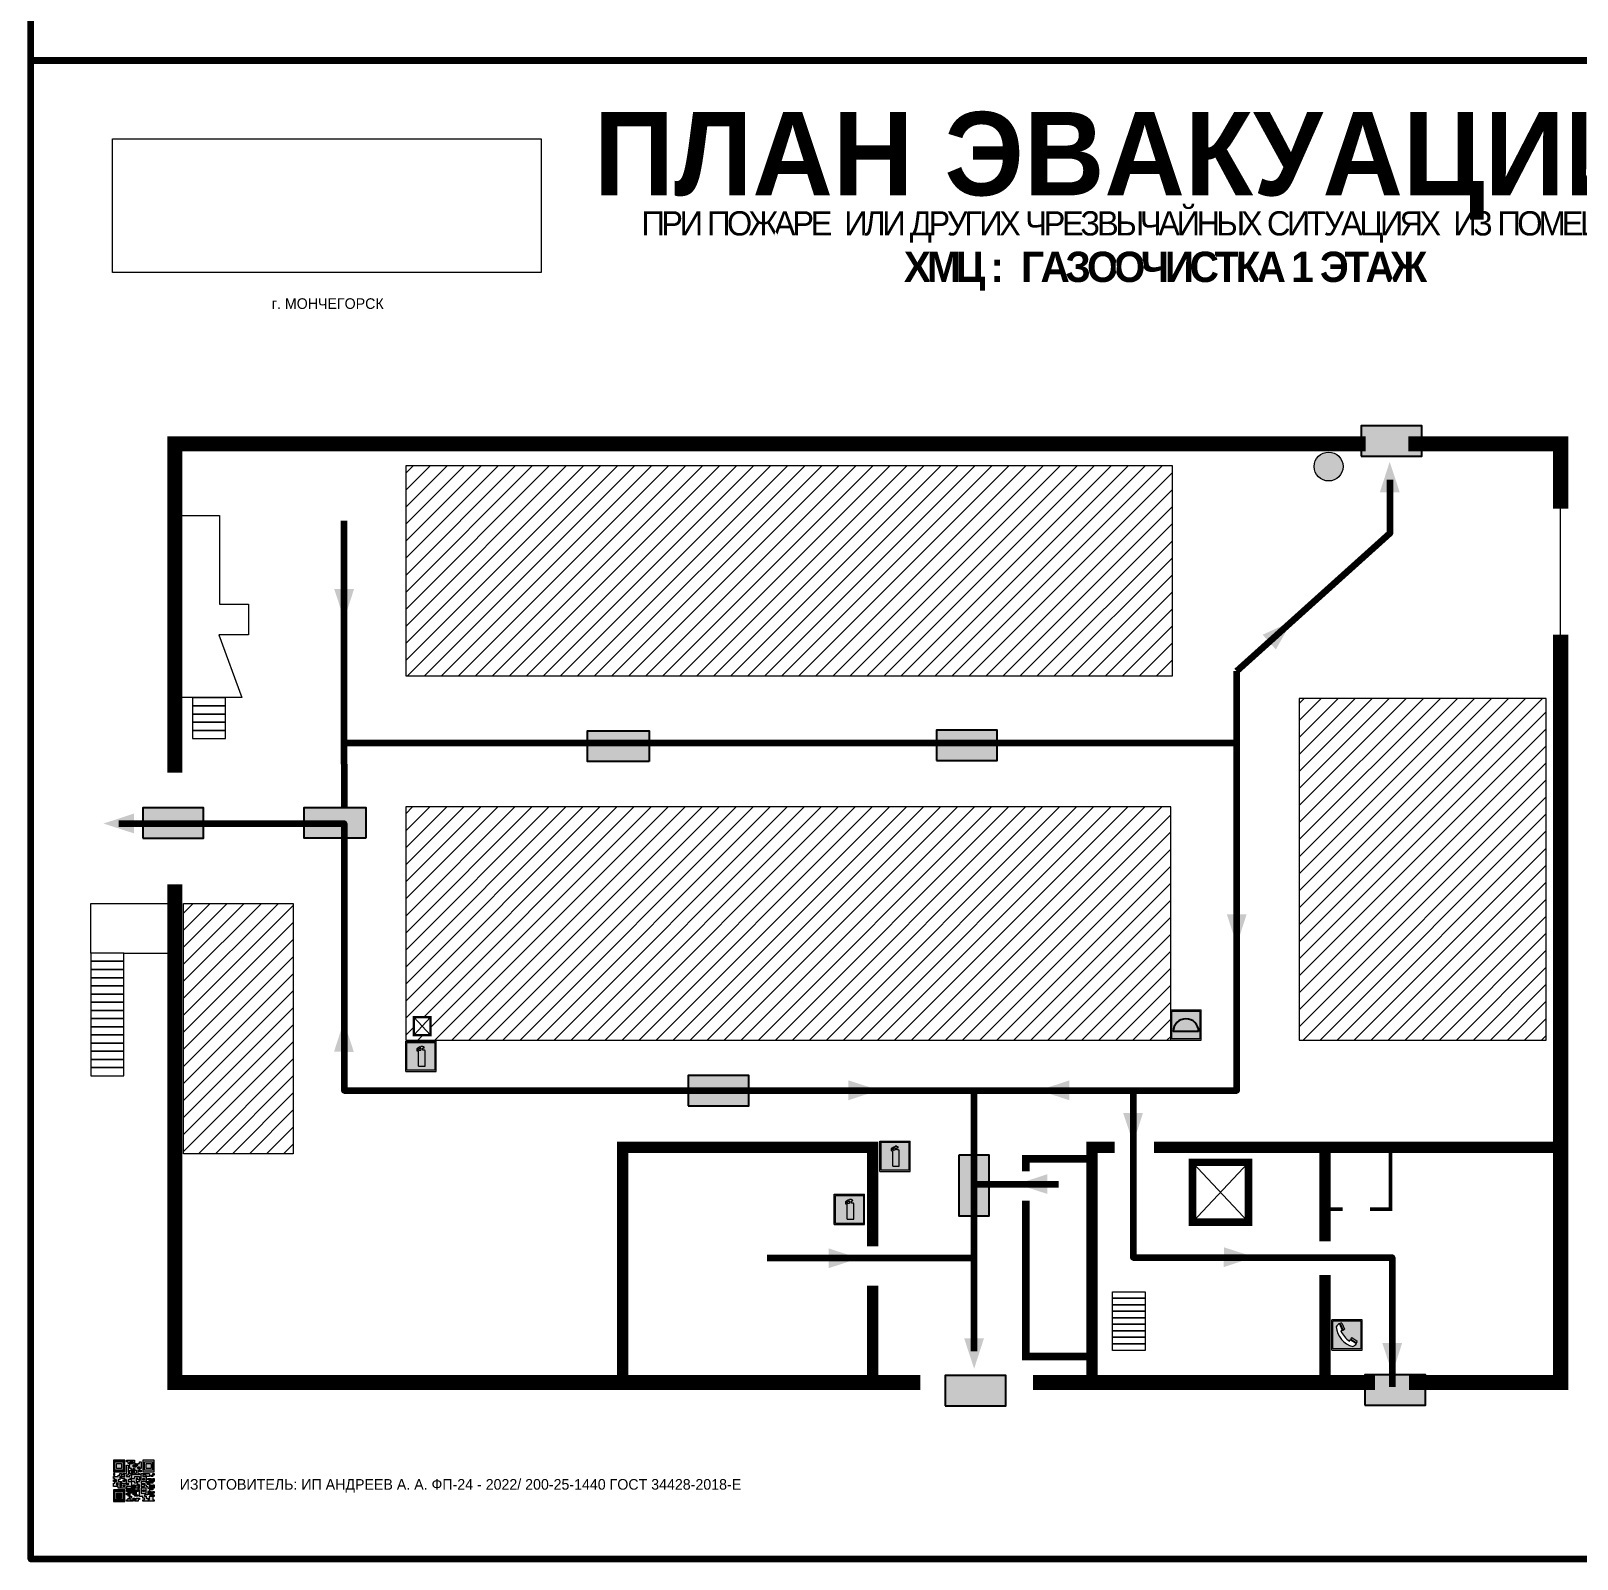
# Model space of a CAD drawing. Header units: millimetres. Extents: x 13114 to 67229, y 22859 to 38520.
# Drawn here: x 25022.8 to 25430.5, y 30106.7 to 30509.6 of the extents above; entities that cross this region are included whole.
import ezdxf

# ---------------------------------------------------------------- set-up
doc = ezdxf.new("R2010")
doc.units = ezdxf.units.MM
doc.layers.add('План_Штампы', color=7, linetype='Continuous')
doc.styles.add('обычный', font='arial.ttf')
picture_1 = doc.add_image_def('image1.jpg', size_in_pixel=(337, 105))

# ---------------------------------------------------------------- blocks, each defined once
blk = doc.blocks.new('QR')
at = {"lineweight": 0}
h = blk.add_hatch(color=256, dxfattribs=at)
h.dxf.hatch_style = 1
h.paths.add_polyline_path([(9241.16, 2687.38), (9242.01, 2687.38), (9242.01, 2687.83), (9241.59, 2687.83), (9241.59, 2688.68), (9239.45, 2688.68), (9239.45, 2688.25), (9239.86, 2688.25), (9239.86, 2687.83), (9240.29, 2687.83), (9240.29, 2688.25), (9241.16, 2688.25), (9241.16, 2687.83), (9240.29, 2687.83), (9240.29, 2687.38), (9239.45, 2687.38), (9239.45, 2685.22), (9238.57, 2685.22), (9238.57, 2684.8), (9239.02, 2684.8), (9239.02, 2684.37), (9238.13, 2684.37), (9238.13, 2683.92), (9239.02, 2683.92), (9239.02, 2683.5), (9239.44, 2683.5), (9239.44, 2682.64), (9239.87, 2682.64), (9239.87, 2682.18), (9239.44, 2682.18), (9239.44, 2682.64), (9238.13, 2682.64), (9238.13, 2681.76), (9237.71, 2681.76), (9237.71, 2682.64), (9238.13, 2682.64), (9238.13, 2683.07), (9237.27, 2683.07), (9237.27, 2683.51), (9237.71, 2683.51), (9237.71, 2684.37), (9238.13, 2684.37), (9238.13, 2685.22), (9237.71, 2685.22), (9237.71, 2684.8), (9237.28, 2684.8), (9237.28, 2684.38), (9235.98, 2684.38), (9235.98, 2683.92), (9236.4, 2683.92), (9236.4, 2683.49), (9236.84, 2683.49), (9236.84, 2683.07), (9236.4, 2683.07), (9236.4, 2682.64), (9235.98, 2682.64), (9235.98, 2681.76), (9237.29, 2681.76), (9237.29, 2681.33), (9239.43, 2681.33), (9239.43, 2681.76), (9240.74, 2681.76), (9240.74, 2683.05), (9239.87, 2683.05), (9239.87, 2683.5), (9240.29, 2683.5), (9240.29, 2683.91), (9240.74, 2683.91), (9240.74, 2684.81), (9240.29, 2684.81), (9240.29, 2684.79), (9240.29, 2684.37), (9239.45, 2684.37), (9239.45, 2684.8), (9239.87, 2684.8), (9239.87, 2685.21), (9240.74, 2685.21), (9240.74, 2686.1), (9240.29, 2686.1), (9240.29, 2685.64), (9239.86, 2685.64), (9239.86, 2686.95), (9240.29, 2686.95), (9240.29, 2686.52), (9240.74, 2686.52), (9240.74, 2686.1), (9241.16, 2686.1), (9241.16, 2686.53), (9241.59, 2686.53), (9241.59, 2686.1), (9242.02, 2686.1), (9242.02, 2685.21), (9241.59, 2685.21), (9241.59, 2686.1), (9241.16, 2686.1), (9241.16, 2685.21), (9240.74, 2685.21), (9240.74, 2684.81), (9242.89, 2684.81), (9242.89, 2685.22), (9242.47, 2685.22), (9242.47, 2686.11), (9242.89, 2686.11), (9242.89, 2686.52), (9242.46, 2686.52), (9242.46, 2686.95), (9242.89, 2686.95), (9242.89, 2686.52), (9243.32, 2686.52), (9243.32, 2688.26), (9242.9, 2688.26), (9242.9, 2687.83), (9242.47, 2687.83), (9242.47, 2687.38), (9242.01, 2687.38), (9242.01, 2686.94), (9241.16, 2686.94)])
h.paths.add_polyline_path([(9239.02, 2682.18), (9239.02, 2681.76), (9238.54, 2681.76), (9238.54, 2682.18)], flags=16)
h.paths.add_polyline_path([(9237.27, 2682.65), (9237.27, 2682.19), (9236.83, 2682.19), (9236.83, 2682.65)], flags=16)
h = blk.add_hatch(color=256, dxfattribs=at)
h.dxf.hatch_style = 1
h.paths.add_polyline_path([(9238.15, 2687.83), (9236.83, 2687.83), (9236.83, 2686.52), (9238.15, 2686.52)], flags=0)
h.paths.add_polyline_path([(9239.01, 2685.65), (9239.01, 2688.68), (9235.98, 2688.68), (9235.98, 2685.65)])
h.paths.add_polyline_path([(9236.41, 2686.1), (9236.41, 2688.26), (9238.56, 2688.26), (9238.56, 2686.1)], flags=16)
h.paths.add_polyline_path([(9236.83, 2686.52), (9236.83, 2687.83), (9238.15, 2687.83), (9238.15, 2686.52)], flags=0)
h = blk.add_hatch(color=256, dxfattribs=at)
h.dxf.hatch_style = 1
h.paths.add_polyline_path([(9238.15, 2686.52), (9238.15, 2687.83), (9236.83, 2687.83), (9236.83, 2686.52)])
h.paths.add_polyline_path([(9245.91, 2686.52), (9245.91, 2687.83), (9244.59, 2687.83), (9244.59, 2686.52)], flags=0)
h.paths.add_polyline_path([(9246.77, 2685.65), (9246.77, 2688.68), (9243.74, 2688.68), (9243.74, 2685.65)])
h.paths.add_polyline_path([(9244.17, 2686.1), (9244.17, 2688.26), (9246.32, 2688.26), (9246.32, 2686.1)], flags=16)
h.paths.add_polyline_path([(9244.59, 2686.52), (9244.59, 2687.83), (9245.91, 2687.83), (9245.91, 2686.52)], flags=0)
h = blk.add_hatch(color=256, dxfattribs=at)
h.dxf.hatch_style = 1
h.paths.add_polyline_path([(9240.75, 2681.76), (9240.75, 2681.35), (9241.17, 2681.35), (9241.17, 2681.76)])
h.paths.add_polyline_path([(9241.6, 2682.18), (9241.17, 2682.18), (9241.17, 2681.76), (9241.6, 2681.76)])
h.paths.add_polyline_path([(9242.47, 2681.34), (9242.47, 2682.19), (9242.02, 2682.19), (9242.02, 2681.76), (9241.6, 2681.76), (9241.6, 2681.34)])
h.paths.add_polyline_path([(9239.87, 2678.3), (9239.44, 2678.3), (9239.44, 2677.89), (9241.17, 2677.89), (9241.17, 2678.3), (9240.28, 2678.3), (9240.28, 2678.73), (9239.87, 2678.73)])
h.paths.add_polyline_path([(9240.75, 2678.73), (9240.75, 2679.19), (9240.28, 2679.19), (9240.28, 2678.73)])
h.paths.add_polyline_path([(9241.6, 2678.73), (9241.17, 2678.73), (9241.17, 2678.3), (9241.6, 2678.3)])
h.paths.add_polyline_path([(9242.02, 2678.3), (9241.6, 2678.3), (9241.6, 2677.89), (9242.48, 2677.89), (9242.48, 2678.31), (9242.9, 2678.31), (9242.9, 2678.73), (9242.02, 2678.73)])
h.paths.add_polyline_path([(9246.36, 2684.37), (9246.36, 2684.79), (9245.93, 2684.79), (9245.93, 2684.37)])
h.paths.add_polyline_path([(9246.78, 2685.2), (9246.36, 2685.2), (9246.36, 2684.79), (9246.78, 2684.79)])
h.paths.add_polyline_path([(9245.91, 2687.83), (9244.59, 2687.83), (9244.59, 2686.52), (9245.91, 2686.52)])
h = blk.add_hatch(color=256, dxfattribs=at)
h.dxf.hatch_style = 1
h.paths.add_polyline_path([(9243.32, 2686.11), (9242.89, 2686.11), (9242.89, 2685.64), (9243.32, 2685.64)])
h.paths.add_polyline_path([(9239.02, 2683.07), (9239.02, 2683.5), (9238.56, 2683.5), (9238.56, 2683.07)])
h.paths.add_polyline_path([(9236.4, 2684.8), (9236.4, 2685.22), (9235.98, 2685.22), (9235.98, 2684.8)])
h.paths.add_polyline_path([(9236.4, 2683.07), (9236.4, 2683.49), (9235.98, 2683.49), (9235.98, 2683.07)])
h = blk.add_hatch(color=256, dxfattribs=at)
h.dxf.hatch_style = 1
h.paths.add_polyline_path([(9243.32, 2682.64), (9243.32, 2683.07), (9244.62, 2683.07), (9244.62, 2684.37), (9243.74, 2684.37), (9243.74, 2684.8), (9244.62, 2684.8), (9244.62, 2684.37), (9245.48, 2684.37), (9245.48, 2685.22), (9243.32, 2685.22), (9243.32, 2683.5), (9242.89, 2683.5), (9242.89, 2683.06), (9242.01, 2683.06), (9242.01, 2683.91), (9242.47, 2683.91), (9242.47, 2683.5), (9242.89, 2683.5), (9242.89, 2684.38), (9241.59, 2684.38), (9241.59, 2683.91), (9240.74, 2683.91), (9240.74, 2683.05), (9241.59, 2683.05), (9241.59, 2682.64), (9242.47, 2682.64), (9242.47, 2682.19), (9242.91, 2682.19), (9242.91, 2681.34), (9242.48, 2681.34), (9242.48, 2680.91), (9242.91, 2680.91), (9242.91, 2679.17), (9243.75, 2679.17), (9243.75, 2678.73), (9244.2, 2678.73), (9244.2, 2678.3), (9243.75, 2678.3), (9243.75, 2677.88), (9246.78, 2677.88), (9246.78, 2678.3), (9246.35, 2678.3), (9246.35, 2679.19), (9245.48, 2679.19), (9245.48, 2678.31), (9245.05, 2678.31), (9245.05, 2678.73), (9244.62, 2678.73), (9244.62, 2679.19), (9244.2, 2679.19), (9244.2, 2679.61), (9245.05, 2679.61), (9245.05, 2680.46), (9245.48, 2680.46), (9245.48, 2681.34), (9245.04, 2681.34), (9245.04, 2681.76), (9244.63, 2681.76), (9244.63, 2682.19), (9244.21, 2682.19), (9244.21, 2681.76), (9243.32, 2681.76), (9243.32, 2682.19), (9244.21, 2682.19), (9244.21, 2682.64)])
h.paths.add_polyline_path([(9243.75, 2683.49), (9243.75, 2683.92), (9244.21, 2683.92), (9244.21, 2683.49)], flags=16)
h.paths.add_polyline_path([(9243.32, 2681.34), (9244.63, 2681.34), (9244.63, 2680.04), (9243.32, 2680.04)], flags=16)
h.paths.add_polyline_path([(9243.76, 2680.89), (9244.18, 2680.89), (9244.18, 2680.48), (9243.76, 2680.48)], flags=0)
h = blk.add_hatch(color=256, dxfattribs=at)
h.dxf.hatch_style = 1
h.paths.add_polyline_path([(9246.36, 2683.07), (9246.78, 2683.07), (9246.78, 2683.92), (9246.36, 2683.92), (9246.36, 2683.49), (9245.92, 2683.49), (9245.92, 2683.92), (9245.06, 2683.92), (9245.06, 2683.49), (9245.48, 2683.49), (9245.48, 2683.07), (9244.62, 2683.07), (9244.62, 2682.65), (9245.05, 2682.65), (9245.05, 2682.18), (9245.48, 2682.18), (9245.48, 2682.65), (9246.36, 2682.65)])
h.paths.add_polyline_path([(9246.78, 2682.18), (9246.36, 2682.18), (9246.36, 2681.75), (9245.92, 2681.75), (9245.92, 2682.18), (9245.48, 2682.18), (9245.48, 2681.34), (9245.48, 2681.34), (9245.94, 2681.34), (9245.94, 2680.91), (9246.36, 2680.91), (9246.36, 2681.34), (9246.78, 2681.34)])
h = blk.add_hatch(color=256, dxfattribs=at)
h.dxf.hatch_style = 1
h.paths.add_polyline_path([(9235.98, 2680.9), (9235.98, 2677.86), (9239.02, 2677.86), (9239.02, 2680.9)])
h.paths.add_polyline_path([(9238.57, 2680.48), (9238.57, 2678.32), (9236.41, 2678.32), (9236.41, 2680.48)], flags=16)
h.paths.add_polyline_path([(9238.15, 2680.05), (9238.15, 2678.74), (9236.83, 2678.74), (9236.83, 2680.05)], flags=0)
h = blk.add_hatch(color=256, dxfattribs=at)
h.dxf.hatch_style = 1
h.paths.add_polyline_path([(9238.15, 2680.05), (9236.83, 2680.05), (9236.83, 2678.74), (9238.15, 2678.74)])
h = blk.add_hatch(color=256, dxfattribs=at)
h.dxf.hatch_style = 1
h.paths.add_polyline_path([(9242.02, 2680.46), (9242.48, 2680.46), (9242.48, 2680.91), (9241.58, 2680.91), (9241.58, 2681.35), (9241.17, 2681.35), (9241.17, 2680.91), (9240.75, 2680.91), (9240.75, 2681.33), (9239.43, 2681.33), (9239.43, 2680.46), (9239.86, 2680.46), (9239.86, 2680.92), (9240.3, 2680.92), (9240.3, 2680.46), (9239.86, 2680.46), (9239.86, 2680.04), (9239.44, 2680.04), (9239.44, 2679.62), (9239.86, 2679.62), (9239.86, 2679.19), (9240.29, 2679.19), (9240.29, 2680.03), (9241.18, 2680.03), (9241.18, 2680.47), (9241.6, 2680.47), (9241.6, 2680.03), (9241.18, 2680.03), (9241.18, 2679.61), (9241.6, 2679.61), (9241.6, 2679.19), (9242.47, 2679.19), (9242.47, 2679.6), (9242.02, 2679.6)])
h = blk.add_hatch(color=256, dxfattribs=at)
h.dxf.hatch_style = 1
h.paths.add_polyline_path([(9244.18, 2680.48), (9244.18, 2680.89), (9243.76, 2680.89), (9243.76, 2680.48)])
h = blk.add_hatch(color=256, dxfattribs=at)
h.dxf.hatch_style = 1
h.paths.add_polyline_path([(9245.93, 2680.04), (9245.93, 2680.46), (9245.48, 2680.46), (9245.48, 2679.62), (9246.35, 2679.62), (9246.35, 2680.04)])
h.paths.add_polyline_path([(9246.78, 2680.04), (9246.78, 2680.46), (9246.35, 2680.46), (9246.35, 2680.04)])
h.paths.add_polyline_path([(9246.78, 2679.18), (9246.78, 2679.62), (9246.35, 2679.62), (9246.35, 2679.18)])
for points in [[(9237.71, 2685.22), (9238.13, 2685.22), (9238.13, 2684.37), (9237.71, 2684.37), (9237.71, 2683.51), (9237.27, 2683.51), (9237.27, 2683.07), (9238.13, 2683.07), (9238.13, 2682.64), (9237.71, 2682.64), (9237.71, 2681.76), (9238.13, 2681.76), (9238.13, 2682.64), (9239.44, 2682.64), (9239.44, 2683.5), (9239.02, 2683.5), (9239.02, 2683.07), (9238.56, 2683.07), (9238.56, 2683.5), (9239.02, 2683.5), (9239.02, 2683.92), (9238.13, 2683.92), (9238.13, 2684.37), (9239.02, 2684.37), (9239.02, 2684.8), (9238.57, 2684.8), (9238.57, 2685.22), (9239.45, 2685.22), (9239.45, 2687.38), (9240.29, 2687.38), (9240.29, 2687.83), (9239.86, 2687.83), (9239.86, 2688.25), (9239.45, 2688.25), (9239.45, 2688.68), (9241.59, 2688.68), (9241.59, 2687.83), (9242.01, 2687.83), (9242.01, 2687.38), (9242.47, 2687.38), (9242.47, 2687.83), (9242.9, 2687.83), (9242.9, 2688.26), (9243.32, 2688.26), (9243.32, 2686.52), (9242.89, 2686.52), (9242.89, 2686.11), (9243.32, 2686.11), (9243.32, 2685.64), (9242.89, 2685.64), (9242.89, 2686.11), (9242.47, 2686.11), (9242.47, 2685.22), (9242.89, 2685.22), (9242.89, 2684.81), (9240.74, 2684.81), (9240.74, 2683.91), (9241.59, 2683.91), (9241.59, 2684.38), (9242.89, 2684.38), (9242.89, 2683.5), (9242.47, 2683.5), (9242.47, 2683.91), (9242.01, 2683.91), (9242.01, 2683.06), (9242.89, 2683.06), (9242.89, 2683.5), (9243.32, 2683.5), (9243.32, 2685.22), (9245.48, 2685.22), (9245.48, 2684.37), (9244.62, 2684.37), (9244.62, 2683.07), (9245.48, 2683.07), (9245.48, 2683.49), (9245.06, 2683.49), (9245.06, 2683.92), (9245.92, 2683.92), (9245.92, 2683.49), (9246.36, 2683.49), (9246.36, 2683.92), (9246.78, 2683.92), (9246.78, 2683.07), (9246.36, 2683.07), (9246.36, 2682.65), (9245.48, 2682.65), (9245.48, 2682.18), (9245.92, 2682.18), (9245.92, 2681.75), (9246.36, 2681.75), (9246.36, 2682.18), (9246.78, 2682.18), (9246.78, 2681.34), (9246.36, 2681.34), (9246.36, 2680.91), (9245.94, 2680.91), (9245.94, 2681.34), (9245.48, 2681.34), (9245.48, 2680.46), (9245.93, 2680.46), (9245.93, 2680.04), (9246.35, 2680.04), (9246.35, 2680.46), (9246.78, 2680.46), (9246.78, 2680.04), (9246.78, 2680.04), (9246.35, 2680.04), (9246.35, 2679.62), (9246.78, 2679.62), (9246.78, 2679.18), (9246.35, 2679.18), (9246.35, 2678.3), (9246.78, 2678.3), (9246.78, 2677.88), (9243.75, 2677.88), (9243.75, 2678.3), (9244.2, 2678.3), (9244.2, 2678.73), (9243.75, 2678.73), (9243.75, 2679.17), (9242.91, 2679.17), (9242.91, 2680.91), (9242.48, 2680.91), (9242.48, 2680.46), (9242.02, 2680.46), (9242.02, 2679.6), (9242.47, 2679.6), (9242.47, 2679.19), (9241.6, 2679.19), (9241.6, 2679.61), (9241.18, 2679.61), (9241.18, 2680.03), (9240.29, 2680.03), (9240.29, 2679.19), (9240.75, 2679.19), (9240.75, 2678.73), (9240.28, 2678.73), (9240.28, 2678.3), (9241.17, 2678.3), (9241.17, 2678.73), (9241.6, 2678.73), (9241.6, 2678.3), (9242.02, 2678.3), (9242.02, 2678.73), (9242.9, 2678.73), (9242.9, 2678.31), (9242.48, 2678.31), (9242.48, 2677.89), (9241.6, 2677.89), (9241.6, 2678.3), (9241.17, 2678.3), (9241.17, 2677.89), (9239.44, 2677.89), (9239.44, 2678.3), (9239.87, 2678.3), (9239.87, 2678.73), (9240.28, 2678.73), (9240.28, 2679.19), (9240.29, 2679.19), (9239.86, 2679.19), (9239.86, 2679.62), (9239.44, 2679.62), (9239.44, 2680.04), (9239.86, 2680.04), (9239.86, 2680.46), (9239.43, 2680.46), (9239.43, 2681.33), (9237.29, 2681.33), (9237.29, 2681.76), (9235.98, 2681.76), (9235.98, 2682.64), (9236.4, 2682.64), (9236.4, 2683.07), (9235.98, 2683.07), (9235.98, 2683.49), (9236.4, 2683.49), (9236.4, 2683.92), (9235.98, 2683.92), (9235.98, 2684.38), (9237.28, 2684.38), (9237.28, 2684.8), (9237.71, 2684.8), (9237.71, 2685.22), (9237.92, 2685.22)], [(9240.74, 2685.21), (9239.87, 2685.21), (9239.87, 2684.8), (9239.45, 2684.8), (9239.45, 2684.37), (9240.29, 2684.37), (9240.29, 2684.79), (9240.29, 2684.81), (9240.74, 2684.81), (9240.74, 2685.21), (9239.87, 2685.21)], [(9240.74, 2686.1), (9240.74, 2686.52), (9240.29, 2686.52), (9240.29, 2686.95), (9239.86, 2686.95), (9239.86, 2685.64), (9240.29, 2685.64), (9240.29, 2686.1), (9240.74, 2686.1), (9240.74, 2686.52)], [(9240.74, 2683.91), (9240.29, 2683.91), (9240.29, 2683.5), (9239.87, 2683.5), (9239.87, 2683.05), (9240.74, 2683.05), (9240.74, 2683.91)], [(9244.62, 2684.37), (9244.62, 2684.8), (9243.74, 2684.8), (9243.74, 2684.37), (9244.62, 2684.37)], [(9240.74, 2683.05), (9240.74, 2681.76), (9239.43, 2681.76), (9239.43, 2681.33), (9240.75, 2681.33), (9240.75, 2681.35), (9240.75, 2680.91), (9241.17, 2680.91), (9241.17, 2681.35), (9241.58, 2681.35), (9241.58, 2680.91), (9242.48, 2680.91), (9242.48, 2681.34), (9242.91, 2681.34), (9242.91, 2682.19), (9242.47, 2682.19), (9242.47, 2682.64), (9241.59, 2682.64), (9241.59, 2683.05), (9240.74, 2683.05)], [(9239.86, 2680.46), (9239.86, 2680.92), (9240.3, 2680.92), (9240.3, 2680.46), (9239.86, 2680.46)], [(9241.6, 2681.76), (9242.02, 2681.76), (9242.02, 2682.19), (9242.47, 2682.19), (9242.47, 2681.34), (9241.6, 2681.34), (9241.6, 2681.76)], [(9244.62, 2683.07), (9243.32, 2683.07), (9243.32, 2682.64), (9244.21, 2682.64), (9244.21, 2682.19), (9243.32, 2682.19), (9243.32, 2681.76), (9244.21, 2681.76), (9244.21, 2682.19), (9244.63, 2682.19), (9244.63, 2681.76), (9245.04, 2681.76), (9245.04, 2681.34), (9245.48, 2681.34)], [(9245.48, 2680.46), (9245.05, 2680.46), (9245.05, 2679.61), (9244.2, 2679.61), (9244.2, 2679.19), (9244.62, 2679.19), (9244.62, 2678.73), (9245.05, 2678.73), (9245.05, 2678.31), (9245.48, 2678.31), (9245.48, 2679.19), (9246.35, 2679.19), (9246.35, 2679.07)], [(9245.48, 2682.18), (9245.05, 2682.18), (9245.05, 2682.65), (9244.62, 2682.65), (9244.62, 2683.07)], [(9245.48, 2682.18), (9245.48, 2681.34)], [(9246.35, 2679.62), (9245.48, 2679.62), (9245.48, 2680.46)], [(9245.48, 2680.46), (9245.48, 2679.62), (9246.35, 2679.62), (9246.35, 2680.04), (9245.93, 2680.04), (9245.93, 2680.46), (9245.48, 2680.46), (9245.48, 2679.62)], [(9246.35, 2679.62), (9246.35, 2679.18)]]:
    blk.add_lwpolyline(points, dxfattribs=at)
for points in [[(9235.98, 2685.65), (9239.01, 2685.65), (9239.01, 2688.68), (9235.98, 2688.68)], [(9236.41, 2688.26), (9238.56, 2688.26), (9238.56, 2686.1), (9236.41, 2686.1)], [(9236.83, 2687.83), (9238.15, 2687.83), (9238.15, 2686.52), (9236.83, 2686.52)], [(9240.29, 2687.83), (9241.16, 2687.83), (9241.16, 2688.25), (9240.29, 2688.25)], [(9240.29, 2688.25), (9241.16, 2688.25), (9241.16, 2687.83), (9240.29, 2687.83)], [(9242.01, 2687.38), (9241.16, 2687.38), (9241.16, 2686.94), (9242.01, 2686.94)], [(9241.16, 2687.38), (9242.01, 2687.38), (9242.01, 2686.94), (9241.16, 2686.94)], [(9243.74, 2685.65), (9246.77, 2685.65), (9246.77, 2688.68), (9243.74, 2688.68)], [(9244.17, 2688.26), (9246.32, 2688.26), (9246.32, 2686.1), (9244.17, 2686.1)], [(9244.59, 2687.83), (9245.91, 2687.83), (9245.91, 2686.52), (9244.59, 2686.52)], [(9235.98, 2684.8), (9236.4, 2684.8), (9236.4, 2685.22), (9235.98, 2685.22)], [(9236.4, 2683.07), (9236.84, 2683.07), (9236.84, 2683.49), (9236.4, 2683.49)], [(9241.16, 2686.1), (9240.74, 2686.1), (9240.74, 2685.21), (9241.16, 2685.21)], [(9241.16, 2686.53), (9241.59, 2686.53), (9241.59, 2686.1), (9241.16, 2686.1)], [(9241.59, 2686.1), (9242.02, 2686.1), (9242.02, 2685.21), (9241.59, 2685.21)], [(9242.89, 2686.52), (9242.46, 2686.52), (9242.46, 2686.95), (9242.89, 2686.95)], [(9243.75, 2683.92), (9244.21, 2683.92), (9244.21, 2683.49), (9243.75, 2683.49)], [(9245.93, 2684.79), (9246.36, 2684.79), (9246.36, 2684.37), (9245.93, 2684.37)], [(9246.36, 2685.2), (9246.78, 2685.2), (9246.78, 2684.79), (9246.36, 2684.79)], [(9235.98, 2677.86), (9239.02, 2677.86), (9239.02, 2680.9), (9235.98, 2680.9)], [(9236.41, 2680.48), (9238.57, 2680.48), (9238.57, 2678.32), (9236.41, 2678.32)], [(9236.83, 2682.19), (9237.27, 2682.19), (9237.27, 2682.65), (9236.83, 2682.65)], [(9236.83, 2680.05), (9238.15, 2680.05), (9238.15, 2678.74), (9236.83, 2678.74)], [(9238.54, 2682.18), (9239.02, 2682.18), (9239.02, 2681.76), (9238.54, 2681.76)], [(9239.44, 2682.64), (9239.87, 2682.64), (9239.87, 2682.18), (9239.44, 2682.18)], [(9240.75, 2681.76), (9241.17, 2681.76), (9241.17, 2681.35), (9240.75, 2681.35)], [(9241.17, 2682.18), (9241.6, 2682.18), (9241.6, 2681.76), (9241.17, 2681.76)], [(9241.18, 2680.03), (9241.6, 2680.03), (9241.6, 2680.47), (9241.18, 2680.47)], [(9243.32, 2680.04), (9244.63, 2680.04), (9244.63, 2681.34), (9243.32, 2681.34)], [(9243.76, 2680.89), (9244.18, 2680.89), (9244.18, 2680.48), (9243.76, 2680.48)]]:
    blk.add_lwpolyline(points, close=True, dxfattribs=at)
blk = doc.blocks.new('A$C7B4425F7')
at = {"true_color": 0xffffff}
blk.add_hatch(color=7, dxfattribs=at).paths.add_polyline_path([(0, 0), (-16, 0), (-16, -8), (0, -8)])
h = blk.add_hatch(color=126)
h.paths.add_polyline_path([(-0.2, -0.2), (-15.8, -0.2), (-15.8, -7.8), (-0.2, -7.8)])
h.paths.add_polyline_path([(-11.76, -2.03), (-11.76, -3.66), (-11.17, -3.66, -0.568275), (-11.17, -6.18), (-12.58, -6.18), (-12.58, -2.03)], flags=16)
h.paths.add_polyline_path([(-13.33, -4.12, -0.495768), (-13.59, -6.18), (-15.03, -6.18), (-15.03, -2.03), (-13.59, -2.03, -0.487973)], flags=16)
h.paths.add_polyline_path([(-10.25, -2.03), (-9.48, -2.03), (-9.48, -6.18), (-10.25, -6.18)], flags=16)
h.paths.add_polyline_path([(-13.84, -3.69), (-14.24, -3.69), (-14.24, -3.03), (-13.9, -3.03, -0.692621)], flags=0)
h.paths.add_polyline_path([(-9.15, -2.03), (-8.4, -2.03), (-8.04, -3.07), (-7.68, -2.03), (-6.93, -2.03), (-7.64, -4.1), (-6.93, -6.18), (-7.68, -6.18), (-8.04, -5.14), (-8.4, -6.18), (-9.15, -6.18), (-8.44, -4.1)], flags=16)
h.paths.add_polyline_path([(-11.76, -4.46), (-11.42, -4.46, -0.692621), (-11.36, -5.12), (-11.76, -5.12)], flags=0)
h.paths.add_polyline_path([(-13.9, -5.2), (-14.24, -5.2), (-14.24, -4.55), (-13.84, -4.55, -0.708038)], flags=0)
edge = h.paths.add_edge_path(flags=16)
edge.add_ellipse((-5.51, -4.08), major_axis=(0, 2.05), ratio=0.586184, start_angle=0, end_angle=360)
edge = h.paths.add_edge_path(flags=0)
edge.add_ellipse((-5.51, -4.08), major_axis=(0, 1.14), ratio=0.454828, start_angle=0, end_angle=360)
h.paths.add_polyline_path([(-4.13, -4.96, 0.377264), (-3.48, -4.52, 0.0555), (-3.16, -2.03), (-1.66, -2.03), (-1.66, -4.96), (-0.96, -4.96), (-0.96, -7.01), (-1.75, -7.01), (-1.75, -6.18), (-3.3, -6.18), (-3.3, -7.02), (-4.13, -7.02)], flags=16)
h.paths.add_polyline_path([(-2.73, -2.91), (-2.28, -2.91), (-2.28, -4.96), (-3.05, -4.96, 0.079136)], flags=0)
at = {"color": 126}
blk.add_lwpolyline([(-16, -8), (0, -8), (0, 0), (-16, 0)], close=True, dxfattribs=at)
blk = doc.blocks.new('A$C7B8C2D5B')
at = {"lineweight": 0}
h = blk.add_hatch(color=5, dxfattribs=at)
h.dxf.hatch_style = 1
h.paths.add_polyline_path([(1.4, -3.02, 1), (-2.11, -3.02, 1)])
at = {"color": 5, "lineweight": 0}
blk.add_circle((-0.36, -3.02), 1.75, dxfattribs=at)
blk = doc.blocks.new('A$C32E8229D')
at = {"true_color": 0xffffff}
blk.add_hatch(color=7, dxfattribs=at).paths.add_polyline_path([(0, 0), (0, -8), (16, -8), (16, 0)])
h = blk.add_hatch(color=126)
h.paths.add_polyline_path([(0.2, -0.2), (15.8, -0.2), (15.8, -7.8), (0.2, -7.8)])
h.paths.add_polyline_path([(13.49, -2.05), (12.08, -2.05), (11.37, -2.63, 0.162397), (11.29, -2.84), (11.29, -3.63), (10.35, -3.63), (10.35, -4.05), (11.68, -4.05), (11.68, -3.48), (12.26, -4.28), (11.29, -5.1), (11.29, -6.78), (11.85, -6.78), (11.85, -5.44), (12.8, -4.64), (12.8, -5.94), (14.46, -5.94), (14.46, -5.39), (13.45, -5.39), (13.45, -3.97), (12.46, -2.59), (13.15, -2.59), (13.69, -3.34), (14.18, -3)], flags=16)
h.paths.add_polyline_path([(10.74, -1.82, 1), (11.8, -1.82, 1)], flags=16)
h.paths.add_polyline_path([(9.39, -3.59), (5.99, -3.59), (6.56, -3.03), (5.91, -3.03), (5.1, -3.83), (5.91, -4.64), (6.56, -4.64), (5.99, -4.09), (9.39, -4.09)], flags=16)
h.paths.add_polyline_path([(4.29, -1.08), (1.72, -1.08), (1.72, -6.6), (4.29, -6.6)], flags=16)
at = {"color": 126}
blk.add_lwpolyline([(16, -8), (0, -8), (0, 0), (16, 0)], close=True, dxfattribs=at)
blk = doc.blocks.new('A$C3AD82952')
at = {"true_color": 0xf5f5ff}
h = blk.add_hatch(color=7, dxfattribs=at)
h.dxf.hatch_style = 1
h.paths.add_polyline_path([(8.21, 8.73, 0.414214), (7.89, 9.05), (7.22, 9.05), (7.22, 9.92), (7.59, 9.92, 1), (7.57, 10.36), (7.22, 10.36), (7.22, 10.6), (6.43, 10.6), (6.43, 10.36), (6.01, 10.36), (4.74, 9.59), (4.74, 8.69), (4.98, 8.73), (4.98, 9.26), (6.12, 9.91), (6.43, 9.91), (6.43, 9.05), (5.76, 9.05, 0.414214), (5.44, 8.73), (5.44, 2.2), (8.21, 2.2)], flags=0)
h.paths.add_polyline_path([(12.8, 12.8), (0, 12.8), (0, 0), (12.8, 0)])
h.paths.add_polyline_path([(0.51, 12.29), (12.29, 12.29), (12.29, 0.51), (0.51, 0.51)], flags=16)
h.paths.add_polyline_path([(4.74, 9.59), (6.01, 10.36), (6.43, 10.36), (6.43, 10.6), (7.22, 10.6), (7.22, 10.36), (7.59, 10.36, -0.94586), (7.59, 9.92), (7.22, 9.92), (7.22, 9.05), (7.89, 9.05, -0.414214), (8.21, 8.73), (8.21, 2.2), (5.44, 2.2), (5.44, 8.73, -0.414214), (5.76, 9.05), (6.43, 9.05), (6.43, 9.91), (6.12, 9.91), (4.98, 9.26), (4.98, 8.73), (4.74, 8.69)], flags=0)
h = blk.add_hatch(color=242)
h.dxf.hatch_style = 1
h.paths.add_polyline_path([(12.29, 12.29), (0.51, 12.29), (0.51, 0.51), (12.29, 0.51)])
h.paths.add_polyline_path([(4.74, 8.69), (4.74, 9.59), (6.01, 10.36), (6.43, 10.36), (6.43, 10.6), (7.22, 10.6), (7.22, 10.36), (7.59, 10.36, -0.94586), (7.59, 9.92), (7.22, 9.92), (7.22, 9.05), (7.89, 9.05, -0.414214), (8.21, 8.73), (8.21, 2.2), (5.44, 2.2), (5.44, 8.73, -0.414214), (5.76, 9.05), (6.43, 9.05), (6.43, 9.91), (6.12, 9.91), (4.98, 9.26), (4.98, 8.73)], flags=16)
h = blk.add_hatch(color=7, dxfattribs=at)
h.dxf.hatch_style = 1
h.paths.add_polyline_path([(8.21, 8.73, 0.414214), (7.89, 9.05), (7.22, 9.05), (7.22, 9.92), (7.59, 9.92, 1), (7.57, 10.36), (7.22, 10.36), (7.22, 10.6), (6.43, 10.6), (6.43, 10.36), (6.01, 10.36), (4.74, 9.59), (4.74, 8.69), (4.98, 8.73), (4.98, 9.26), (6.12, 9.91), (6.43, 9.91), (6.43, 9.05), (5.76, 9.05, 0.414214), (5.44, 8.73), (5.44, 2.2), (8.21, 2.2)])
at = {"color": 242, "lineweight": 5}
for p, q in [((0, 0), (0, 12.8)), ((0, 12.8), (12.8, 12.8)), ((6.01, 10.36), (4.74, 9.59)), ((4.74, 9.59), (4.74, 8.69)), ((4.74, 8.69), (4.98, 8.73)), ((4.98, 9.26), (6.12, 9.91)), ((4.98, 8.73), (4.98, 9.26)), ((5.44, 2.2), (5.44, 8.73)), ((5.76, 9.05), (6.43, 9.05)), ((6.01, 10.36), (6.43, 10.36)), ((6.12, 9.91), (6.43, 9.91)), ((7.22, 10.6), (6.43, 10.6)), ((6.43, 10.6), (6.43, 10.36)), ((6.43, 9.91), (6.43, 9.05)), ((7.22, 10.36), (7.22, 10.6)), ((7.59, 10.36), (7.22, 10.36)), ((7.22, 9.05), (7.22, 9.92)), ((7.59, 9.92), (7.22, 9.92)), ((7.89, 9.05), (7.22, 9.05)), ((8.21, 2.2), (8.21, 8.73)), ((12.8, 0), (12.8, 12.8)), ((0, 0), (12.8, 0)), ((5.44, 2.2), (8.21, 2.2))]:
    blk.add_line(p, q, dxfattribs=at)
blk.add_lwpolyline([(0.51, 12.29), (12.29, 12.29), (12.29, 0.51), (0.51, 0.51)], close=True, dxfattribs=at)
for centre, radius, start, end in [((5.76, 8.73), 0.32, 90, 180), ((7.58, 10.14), 0.223, 273.18746, 86.81254), ((7.89, 8.73), 0.32, 0, 90)]:
    blk.add_arc(centre, radius, start, end, dxfattribs=at)
blk = doc.blocks.new('A$C456E1F9C')
at = {"lineweight": 5}
h = blk.add_hatch(color=242, dxfattribs=at)
h.paths.add_polyline_path([(0.51, -1.47), (0.51, -13.26), (12.29, -13.26), (12.29, -1.47)])
h.paths.add_polyline_path([(5.42, -4.95, -0.254479), (4.78, -5.4), (3.52, -2.53, -0.209735), (4.23, -2.4)], flags=16)
h.paths.add_polyline_path([(8.53, -8.6), (10.87, -10.17), (10.54, -10.76), (8.03, -9.13, -0.192251)], flags=16)
h.paths.add_polyline_path([(4.61, -5.49, 0.005518), (3.87, -5.72, 0.128647), (7.49, -10.01, 0.00809), (7.83, -9.33), (10.47, -10.97, -0.16736), (8.99, -12.25, -0.327862), (1.95, -3.95, -0.166952), (3.36, -2.62)], flags=16)
at = {"color": 242, "lineweight": 5}
for p, q in [((0, -13.77), (0, -0.97)), ((12.8, -0.97), (0, -0.97)), ((4.61, -5.49), (3.36, -2.62)), ((3.52, -2.53), (4.78, -5.4)), ((4.23, -2.4), (5.42, -4.95)), ((12.8, -13.77), (12.8, -0.97)), ((7.83, -9.33), (10.47, -10.97)), ((8.03, -9.13), (10.54, -10.76)), ((10.81, -10.12), (8.53, -8.6)), ((10.54, -10.76), (10.8, -10.3)), ((10.8, -10.3), (10.81, -10.12)), ((0, -13.77), (12.8, -13.77))]:
    blk.add_line(p, q, dxfattribs=at)
blk.add_lwpolyline([(0.51, -1.47), (12.29, -1.47), (12.29, -13.26), (0.51, -13.26)], close=True, dxfattribs=at)
for centre, radius, start, end in [((4.59, -5.34), 2.99, 114.28453, 152.19739), ((11.12, -3.31), 9.19, 183.99153, 256.60086), ((4.02, -3.27), 0.891, 76.32839, 123.70924), ((14.98, -39.1), 35.17, 107.14873, 108.41345), ((13.86, -0.94), 11.08, 205.55365, 234.87622), ((4.68, -4.59), 0.824, 276.9621, 334.07228), ((-13.31, 0.8), 23.44, 332.54871, 334.40268), ((8.94, -9.5), 0.989, 114.40924, 157.93883), ((7.87, -9.46), 3, 291.92908, 329.9329)]:
    blk.add_arc(centre, radius, start, end, dxfattribs=at)
blk = doc.blocks.new('A$C1E1F2D43')
at = {"true_color": 0xffffff}
blk.add_hatch(color=7, dxfattribs=at).paths.add_polyline_path([(8, 0), (0, 0), (0, -8), (8, -8)])
h = blk.add_hatch(color=242)
h.paths.add_polyline_path([(0.32, -0.32), (0.32, -7.68), (7.68, -7.68), (7.68, -0.32)])
h.paths.add_polyline_path([(7.35, -5.71), (0.65, -5.71, -1)], flags=16)
at = {"color": 242, "lineweight": 5}
for p, q in [((0, 0), (8, 0)), ((0, -8), (0, 0)), ((0, 0), (8, 0)), ((8, -8), (8, 0)), ((0, -8), (8, -8))]:
    blk.add_line(p, q, dxfattribs=at)
at = {"color": 242}
blk.add_line((7.35, -5.71), (0.65, -5.71), dxfattribs=at)
at = {"color": 242, "lineweight": 5}
blk.add_lwpolyline([(0.32, -0.32), (7.68, -0.32), (7.68, -7.68), (0.32, -7.68)], close=True, dxfattribs=at)
at = {"color": 242}
blk.add_arc((4, -5.71), 3.35, 0, 180, dxfattribs=at)

msp = doc.modelspace()

# ---------------------------------------------------------------- hatches: boundary and pattern name
at = {"lineweight": 0}
h = msp.add_hatch(dxfattribs=at)
h.set_pattern_fill('ANSI31', color=256)
h.set_pattern_definition([(45, (4932.508, 22493.377), (-2.24506403, 2.24506403), [])])
h.paths.add_polyline_path([(25323.83, 30339.55), (25323.83, 30394.94), (25121.61, 30394.94), (25121.61, 30339.55)])
h.paths.add_polyline_path([(25323.37, 30243.53), (25323.37, 30251.53), (25323.37, 30305.02), (25121.61, 30305.02), (25121.61, 30243.53), (25162.07, 30243.53)])
h.paths.add_polyline_path([(25128.17, 30249.59), (25128.17, 30244.86), (25123.75, 30244.86), (25123.75, 30249.59)], flags=16)
h.paths.add_polyline_path([(25357.27, 30243.53), (25422.41, 30243.53), (25422.41, 30333.6), (25357.27, 30333.6)])
h = msp.add_hatch(dxfattribs=at)
h.set_pattern_fill('ANSI31', color=256)
h.set_pattern_definition([(45, (6195.5868, 22428.3613), (-2.24506403, 2.24506403), [])])
h.paths.add_polyline_path([(25063.03, 30213.59), (25091.94, 30213.59), (25091.94, 30279.57), (25063.03, 30279.57)])

# ---------------------------------------------------------------- linework, layer by layer
at = {"color": 1, "lineweight": 100}
for points in [[(25022.76, 30896.74), (25622.76, 30896.74), (25622.76, 30501.74), (25022.76, 30501.74)], [(25022.76, 30501.74), (25622.76, 30501.74), (25622.76, 30106.74), (25022.76, 30106.74)]]:
    msp.add_lwpolyline(points, close=True, dxfattribs=at)
at = {"lineweight": 0}
for points, const_width in [([(25374.82, 30400.75), (25060.7, 30400.75), (25060.7, 30314)], 4), ([(25426.2, 30383.66), (25426.2, 30400.75), (25386.06, 30400.75)], 4), ([(25386.22, 30153.26), (25426.2, 30153.26), (25426.2, 30350.45)], 4), ([(25060.7, 30284.59), (25060.7, 30153.26), (25257.29, 30153.26)], 4), ([(25178.82, 30153.26), (25178.82, 30215.24), (25244.75, 30215.24), (25244.75, 30189.18)], 3), ([(25302.59, 30153.26), (25302.59, 30215.24), (25308.56, 30215.24)], 3), ([(25318.97, 30215.24), (25424.98, 30215.24)], 3), ([(25364.08, 30215.24), (25364.08, 30190.47)], 3), ([(25302.59, 30212.22), (25285.17, 30212.22), (25285.17, 30208.96)], 2), ([(25381.33, 30215.12), (25381.33, 30199), (25375.95, 30199)], 1), ([(25285.17, 30201.24), (25285.17, 30160.16), (25302.4, 30160.16)], 2), ([(25368.75, 30199), (25363.15, 30199)], 1), ([(25244.75, 30153.26), (25244.75, 30178.85)], 3), ([(25364.08, 30153.26), (25364.08, 30181.61)], 3), ([(25287.04, 30153.26), (25377.23, 30153.26)], 4)]:
    msp.add_lwpolyline(points, dxfattribs=dict(at, const_width=const_width))
for points in [[(25121.61, 30394.94), (25121.61, 30339.55)], [(25121.61, 30339.55), (25323.83, 30339.55), (25323.83, 30394.94), (25121.61, 30394.94)], [(25426.2, 30350.45), (25426.2, 30388.28)], [(25060.22, 30381.86), (25072.53, 30381.86), (25072.53, 30358.43), (25080.15, 30358.43), (25080.15, 30350.42), (25072.34, 30350.42), (25078.4, 30333.82), (25062.18, 30333.82)], [(25357.27, 30333.6), (25357.27, 30243.53), (25422.41, 30243.53), (25422.41, 30333.6), (25357.27, 30333.6)], [(25038.53, 30266.46), (25038.53, 30279.57), (25059.89, 30279.57)], [(25047.25, 30266.46), (25061.12, 30266.46)], [(25123.75, 30244.86), (25128.17, 30249.59)], [(25123.75, 30249.59), (25128.17, 30244.86)], [(25329.12, 30195.52), (25343.91, 30211.32)], [(25329.12, 30211.32), (25343.91, 30195.52)]]:
    msp.add_lwpolyline(points, dxfattribs=at)
at = {"color": 126, "lineweight": 100, "true_color": 0x008754}
for points in [[(25340.78, 30340.83), (25381.21, 30377.15), (25381.21, 30391.22)], [(25105.33, 30316.24), (25105.33, 30380.4)], [(25340.78, 30316.24), (25340.78, 30340.83)], [(25340.78, 30321.84), (25340.78, 30321.84), (25105.33, 30321.84)], [(25105.33, 30316.24), (25105.33, 30304.9)], [(25313.42, 30230.3), (25340.78, 30230.3), (25340.78, 30316.24), (25340.78, 30316.24)], [(25045.98, 30300.62), (25105.33, 30300.62), (25105.33, 30230.3), (25313.42, 30230.3), (25313.42, 30186.25), (25313.42, 30186.25)], [(25271.51, 30161.52), (25271.51, 30230.3)], [(25271.51, 30205.59), (25293.73, 30205.59)], [(25271.51, 30186.1), (25216.89, 30186.1)], [(25313.42, 30186.25), (25381.78, 30186.25), (25381.78, 30172.87)], [(25381.78, 30172.87), (25381.78, 30152.12)]]:
    msp.add_lwpolyline(points, dxfattribs=at)
at = {"lineweight": 0}
for points in [[(25065.34, 30331.63), (25074.06, 30331.63), (25074.06, 30333.79), (25065.34, 30333.79)], [(25065.34, 30329.48), (25074.06, 30329.48), (25074.06, 30331.63), (25065.34, 30331.63)], [(25065.34, 30327.32), (25074.06, 30327.32), (25074.06, 30329.48), (25065.34, 30329.48)], [(25065.34, 30325.17), (25074.06, 30325.17), (25074.06, 30327.32), (25065.34, 30327.32)], [(25065.34, 30323.02), (25074.06, 30323.02), (25074.06, 30325.17), (25065.34, 30325.17)], [(25121.61, 30305.02), (25121.61, 30243.53), (25162.07, 30243.53), (25162.07, 30243.53), (25323.37, 30243.53), (25323.37, 30305.02)], [(25063.03, 30279.57), (25091.94, 30279.57), (25091.94, 30213.59), (25063.03, 30213.59)], [(25038.53, 30264.31), (25047.25, 30264.31), (25047.25, 30266.46), (25038.53, 30266.46)], [(25038.53, 30262.15), (25047.25, 30262.15), (25047.25, 30264.31), (25038.53, 30264.31)], [(25038.53, 30260), (25047.25, 30260), (25047.25, 30262.15), (25038.53, 30262.15)], [(25038.53, 30257.84), (25047.25, 30257.84), (25047.25, 30260), (25038.53, 30260)], [(25038.53, 30255.69), (25047.25, 30255.69), (25047.25, 30257.84), (25038.53, 30257.84)], [(25038.53, 30253.53), (25047.25, 30253.53), (25047.25, 30255.69), (25038.53, 30255.69)], [(25038.53, 30251.38), (25047.25, 30251.38), (25047.25, 30253.53), (25038.53, 30253.53)], [(25038.53, 30249.22), (25047.25, 30249.22), (25047.25, 30251.38), (25038.53, 30251.38)], [(25038.53, 30247.07), (25047.25, 30247.07), (25047.25, 30249.22), (25038.53, 30249.22)], [(25038.53, 30244.92), (25047.25, 30244.92), (25047.25, 30247.07), (25038.53, 30247.07)], [(25038.53, 30242.76), (25047.25, 30242.76), (25047.25, 30244.92), (25038.53, 30244.92)], [(25038.53, 30240.61), (25047.25, 30240.61), (25047.25, 30242.76), (25038.53, 30242.76)], [(25038.53, 30238.45), (25047.25, 30238.45), (25047.25, 30240.61), (25038.53, 30240.61)], [(25038.53, 30236.3), (25047.25, 30236.3), (25047.25, 30238.45), (25038.53, 30238.45)], [(25038.53, 30234.14), (25047.25, 30234.14), (25047.25, 30236.3), (25038.53, 30236.3)], [(25316.61, 30175.47), (25308.03, 30175.47), (25308.03, 30177.19), (25316.61, 30177.19)], [(25316.61, 30173.76), (25308.03, 30173.76), (25308.03, 30175.47), (25316.61, 30175.47)], [(25316.61, 30172.05), (25308.03, 30172.05), (25308.03, 30173.76), (25316.61, 30173.76)], [(25316.61, 30170.33), (25308.03, 30170.33), (25308.03, 30172.05), (25316.61, 30172.05)], [(25316.61, 30168.62), (25308.03, 30168.62), (25308.03, 30170.33), (25316.61, 30170.33)], [(25316.61, 30166.9), (25308.03, 30166.9), (25308.03, 30168.62), (25316.61, 30168.62)], [(25316.61, 30165.19), (25308.03, 30165.19), (25308.03, 30166.9), (25316.61, 30166.9)], [(25316.61, 30163.47), (25308.03, 30163.47), (25308.03, 30165.19), (25316.61, 30165.19)], [(25316.61, 30161.76), (25308.03, 30161.76), (25308.03, 30163.47), (25316.61, 30163.47)]]:
    msp.add_lwpolyline(points, close=True, dxfattribs=at)
for points, const_width in [([(25123.75, 30249.59), (25128.17, 30249.59), (25128.17, 30244.86), (25123.75, 30244.86)], 0.598), ([(25329.12, 30211.32), (25343.91, 30211.32), (25343.91, 30195.52), (25329.12, 30195.52)], 2)]:
    msp.add_lwpolyline(points, close=True, dxfattribs=dict(at, const_width=const_width))
at = {"layer": 'План_Штампы', "color": 126, "true_color": 0x008754}
for points in [[(25383.76, 30387.97), (25378.53, 30387.98), (25381.12, 30396)], [(25102.74, 30362.45), (25107.97, 30362.43), (25105.38, 30354.42)], [(25351.1, 30346.53), (25347.59, 30350.41), (25355.27, 30353.88)], [(25049.95, 30303.27), (25049.93, 30298.04), (25041.92, 30300.63)], [(25338.16, 30276.7), (25343.38, 30276.69), (25340.79, 30268.67)], [(25107.92, 30240.44), (25102.69, 30240.46), (25105.28, 30248.47)], [(25238.37, 30227.7), (25238.38, 30232.92), (25246.4, 30230.33)], [(25296.64, 30232.92), (25296.62, 30227.7), (25288.61, 30230.29)], [(25310.83, 30224.35), (25316.05, 30224.33), (25313.46, 30216.32)], [(25290.86, 30208.21), (25290.84, 30202.98), (25282.83, 30205.57)], [(25233.11, 30183.4), (25233.13, 30188.63), (25241.14, 30186.04)], [(25337.37, 30183.71), (25337.38, 30188.94), (25345.4, 30186.35)], [(25268.88, 30164.94), (25274.11, 30164.93), (25271.52, 30156.91)], [(25379.17, 30163.68), (25384.4, 30163.66), (25381.81, 30155.64)]]:
    msp.add_solid(points, dxfattribs=at)

# ---------------------------------------------------------------- block references
for name, p, xscale, yscale, zscale in [('A$C7B8C2D5B', (25365.8, 30401.32), 2.177419353276491, 2.177419353276491, 2.177419353276491), ('A$C3AD82952', (25121.61, 30235.26), 0.625, 0.625, 0.625), ('A$C3AD82952', (25246.64, 30208.93), 0.625, 0.625, 0.625), ('A$C3AD82952', (25234.64, 30194.92), 0.625, 0.625, 0.625), ('A$C456E1F9C', (25365.82, 30170.44), 0.625, 0.625, 0.625)]:
    msp.add_blockref(name, p, dxfattribs=dict(xscale=xscale, yscale=yscale, zscale=zscale))
at = {"color": 1}
msp.add_blockref('A$C1E1F2D43', (25323.37, 30251.53), dxfattribs=at)
at = {"color": 22, "lineweight": 100, "true_color": 0xbb1e10}
msp.add_blockref('QR', (15808.52, 27444.09), dxfattribs=at)
at = {"layer": 'План_Штампы'}
for p in [(25389.62, 30405.45), (25068.28, 30304.76), (25279.86, 30155.1), (25390.6, 30155.29)]:
    msp.add_blockref('A$C7B4425F7', p, dxfattribs=at)
at = {"layer": 'План_Штампы', "color": 126, "true_color": 0x008754, "xscale": 1.012510887696, "yscale": 1.012510887696, "zscale": 1.012510887696, "rotation": 359.9978653237145}
for p in [(25169.59, 30325.05), (25094.85, 30304.9)]:
    msp.add_blockref('A$C32E8229D', p, dxfattribs=at)
at = {"layer": 'План_Штампы', "color": 126, "true_color": 0x008754, "xscale": -1}
for p in [(25277.58, 30325.21), (25212.08, 30234.22)]:
    msp.add_blockref('A$C32E8229D', p, dxfattribs=at)
at = {"layer": 'План_Штампы', "color": 126, "true_color": 0x008754, "xscale": -1, "rotation": 270}
msp.add_blockref('A$C32E8229D', (25275.48, 30197.25), dxfattribs=at)

# ---------------------------------------------------------------- texts
at = {"lineweight": 0, "style": 'обычный'}
for s, insert, char_height, width, attachment_point in [('{\\fProxima Nova Rg|b1|i0|c204|p2;ПЛАН ЭВАКУАЦИИ}', (25171.25, 30488.22), 22, 493.8901, 1), ('\\pi-8.4,l8.4,t8.4;{\\fProxima Nova Rg|b0|i0|c204|p2;г. МОНЧЕГОРСК\\H1.1997x; }', (25101.04, 30437.68), 2.8, 126.6484, 5), ('\\pi-8.4,l8.4,t8.4;{\\fProxima Nova Rg|b0|i0|c204|p2;ИЗГОТОВИТЕЛЬ: ИП АНДРЕЕВ А. А.\\fProxima Nova Rg|b0|i0|c0|p2; \\fProxima Nova Rg|b0|i0|c204|p2;ФП-24 - 2022/ 200-25-1440 ГОСТ 34428-2018-Е\\H1.2266x; }', (25136.05, 30126.02), 2.8, 191.3484, 5)]:
    msp.add_mtext(s, dxfattribs=dict(at, insert=insert, char_height=char_height, width=width, attachment_point=attachment_point))
at = {"color": 0, "lineweight": 0, "insert": (25321.25, 30462.23), "char_height": 8, "width": 449.2158, "attachment_point": 5, "style": 'обычный'}
msp.add_mtext('{\\fArial Black|b1|i0|c204|p34;\\H2x;\\T0.85;  \\fArial Narrow|b0|i0|c204|p34;\\H0.8x;\\W0.9;\\P\\fProxima Nova Rg|b0|i0|c204|p2;\\H0.5x;\\W1;\\C256;ПРИ ПОЖАРЕ  ИЛИ ДРУГИХ ЧРЕЗВЫЧАЙНЫХ СИТУАЦИЯХ  ИЗ ПОМЕЩЕНИЙ \\fProxima Nova Rg|b1|i0|c204|p2;\\H1.25x;\\PХМЦ :  ГАЗООЧИСТКА 1 ЭТАЖ}', dxfattribs=at)

# ---------------------------------------------------------------- pictures from other files: only their frames are drawn
at = {"color": 7, "lineweight": 0, "true_color": 0xf5f5ff}
image = msp.add_image(picture_1, insert=(25044.25, 30445.92), size_in_units=(113.11, 35.24), dxfattribs=at)
image.dxf.flags = 7

doc.saveas('drawing.dxf')
